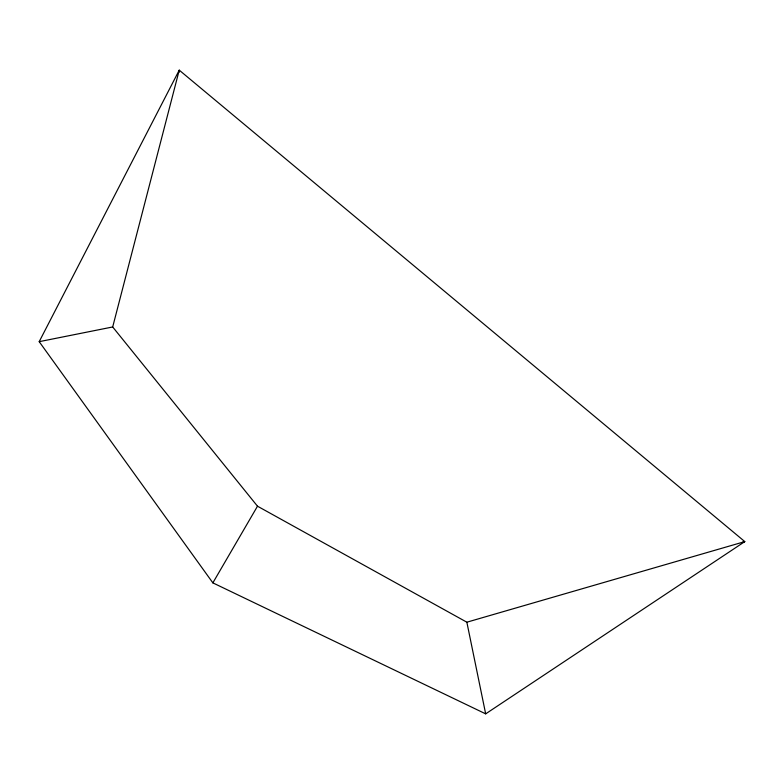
<?xml version="1.0" encoding="UTF-8"?>
<svg xmlns="http://www.w3.org/2000/svg" width="784" height="784" viewBox="0 0 784 784"><rect width="100%" height="100%" fill="white"/><g stroke="black" fill="none" stroke-linecap="round" stroke-linejoin="round"><path stroke-width="1.18" d="M178.889 72.51L179.242 70.148L744.8 541.607L485.668 713.852L212.866 582.865L39.2 341.667L179.242 70.148L112.69 326.967L257.495 506.199L466.852 622.202L744.8 541.607L742.497 542.263M212.866 582.865L257.495 506.199M39.2 341.667L112.69 326.967M466.852 622.202L485.668 713.852"/></g></svg>
